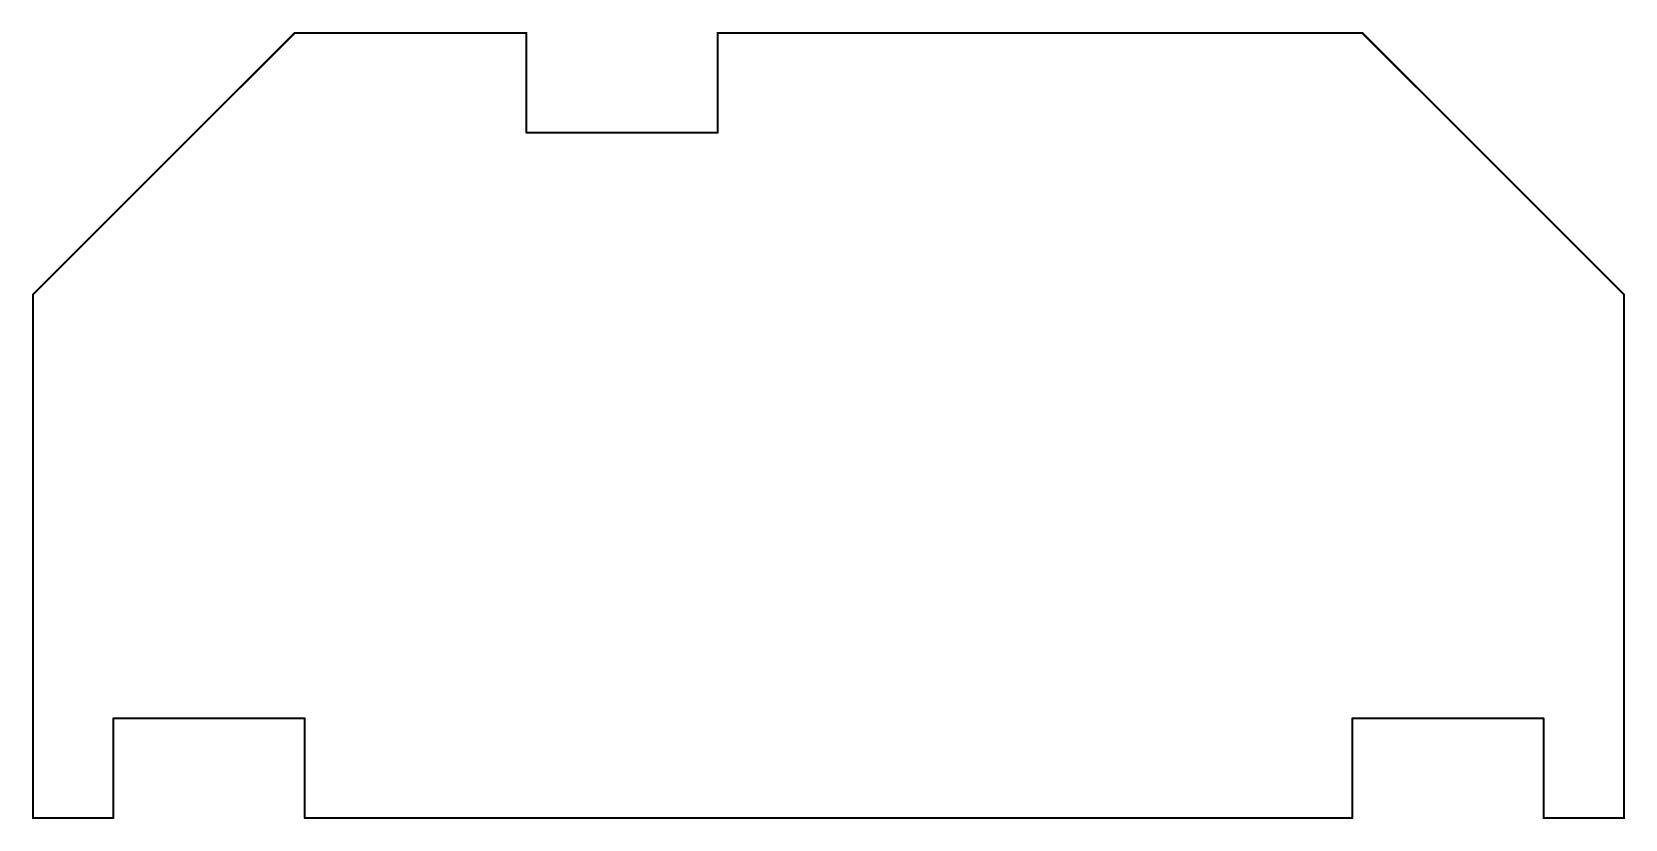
# Model space of a CAD drawing. Header units: millimetres. Extents: x 102.8 to 181.9, y 28.8 to 67.9.
import ezdxf

# ---------------------------------------------------------------- set-up
doc = ezdxf.new("R2010")
doc.units = ezdxf.units.MM
doc.layers.add('Mechanical8', color=56, linetype='Continuous')

msp = doc.modelspace()

# ---------------------------------------------------------------- linework, layer by layer
at = {"layer": 'Mechanical8'}
for p, q in [((102.8, 54.8), (115.8, 67.8)), ((115.8, 67.8), (127.3, 67.8)), ((127.3, 67.8), (127.3, 62.85)), ((136.8, 62.85), (136.8, 67.8)), ((136.8, 67.8), (168.8, 67.8)), ((168.8, 67.8), (181.8, 54.8)), ((127.3, 62.85), (136.8, 62.85)), ((102.8, 28.801), (102.8, 54.8)), ((181.8, 54.8), (181.8, 28.801)), ((116.3, 33.751), (106.8, 33.751)), ((106.8, 33.751), (106.8, 28.801)), ((116.3, 28.801), (116.3, 33.751)), ((177.8, 33.751), (168.3, 33.751)), ((168.3, 33.751), (168.3, 28.801)), ((177.8, 28.801), (177.8, 33.751)), ((106.8, 28.801), (102.8, 28.801)), ((168.3, 28.801), (116.3, 28.801)), ((181.8, 28.801), (177.8, 28.801))]:
    msp.add_line(p, q, dxfattribs=at)
at = {"layer": 'Mechanical8', "const_width": 0.1}
for points in [[(102.8, 54.8), (115.8, 67.8)], [(115.8, 67.8), (127.3, 67.8)], [(127.3, 62.85), (127.3, 67.8)], [(136.8, 62.85), (136.8, 67.8)], [(136.8, 67.8), (168.8, 67.8)], [(168.8, 67.8), (181.8, 54.8)], [(127.3, 62.85), (136.8, 62.85)], [(102.8, 29.35), (102.8, 54.8)], [(181.8, 29.351), (181.8, 54.8)], [(106.8, 33.751), (116.3, 33.751)], [(106.8, 28.801), (106.8, 33.751)], [(116.3, 28.801), (116.3, 33.751)], [(168.3, 33.751), (177.8, 33.751)], [(168.3, 28.801), (168.3, 33.751)], [(177.8, 28.801), (177.8, 33.751)], [(102.8, 28.801), (102.8, 29.35)], [(181.8, 28.801), (181.8, 29.351)], [(102.8, 28.801), (106.8, 28.801)], [(116.3, 28.8), (168.3, 28.8)], [(177.8, 28.801), (181.8, 28.801)]]:
    msp.add_lwpolyline(points, dxfattribs=at)
at = {"layer": 'Mechanical8', "const_width": 0.05}
for points in [[(115.775, 67.8, 1), (115.825, 67.8, 1)], [(115.775, 67.8, 1), (115.825, 67.8, 1)], [(127.275, 67.8, 1), (127.325, 67.8, 1)], [(127.275, 67.8, 1), (127.325, 67.8, 1)], [(136.775, 67.8, 1), (136.825, 67.8, 1)], [(136.775, 67.8, 1), (136.825, 67.8, 1)], [(168.775, 67.8, 1), (168.825, 67.8, 1)], [(168.775, 67.8, 1), (168.825, 67.8, 1)], [(127.275, 62.85, 1), (127.325, 62.85, 1)], [(127.275, 62.85, 1), (127.325, 62.85, 1)], [(136.775, 62.85, 1), (136.825, 62.85, 1)], [(136.775, 62.85, 1), (136.825, 62.85, 1)], [(102.775, 54.8, 1), (102.825, 54.8, 1)], [(102.775, 54.8, 1), (102.825, 54.8, 1)], [(181.775, 54.8, 1), (181.825, 54.8, 1)], [(181.775, 54.8, 1), (181.825, 54.8, 1)], [(106.775, 33.751, 1), (106.825, 33.751, 1)], [(106.775, 33.751, 1), (106.825, 33.751, 1)], [(116.275, 33.751, 1), (116.325, 33.751, 1)], [(116.275, 33.751, 1), (116.325, 33.751, 1)], [(168.275, 33.751, 1), (168.325, 33.751, 1)], [(168.275, 33.751, 1), (168.325, 33.751, 1)], [(177.775, 33.751, 1), (177.825, 33.751, 1)], [(177.775, 33.751, 1), (177.825, 33.751, 1)], [(102.775, 29.35, 1), (102.825, 29.35, 1)], [(102.775, 29.35, 1), (102.825, 29.35, 1)], [(181.775, 29.351, 1), (181.825, 29.351, 1)], [(181.775, 29.351, 1), (181.825, 29.351, 1)], [(102.775, 28.801, 1), (102.825, 28.801, 1)], [(102.775, 28.801, 1), (102.825, 28.801, 1)], [(106.775, 28.801, 1), (106.825, 28.801, 1)], [(106.775, 28.801, 1), (106.825, 28.801, 1)], [(116.275, 28.801, 1), (116.325, 28.801, 1)], [(116.275, 28.8, 1), (116.325, 28.8, 1)], [(168.275, 28.801, 1), (168.325, 28.801, 1)], [(168.275, 28.8, 1), (168.325, 28.8, 1)], [(177.775, 28.801, 1), (177.825, 28.801, 1)], [(177.775, 28.801, 1), (177.825, 28.801, 1)], [(181.775, 28.801, 1), (181.825, 28.801, 1)], [(181.775, 28.801, 1), (181.825, 28.801, 1)]]:
    msp.add_lwpolyline(points, format="xyb", close=True, dxfattribs=at)

doc.saveas('drawing.dxf')
